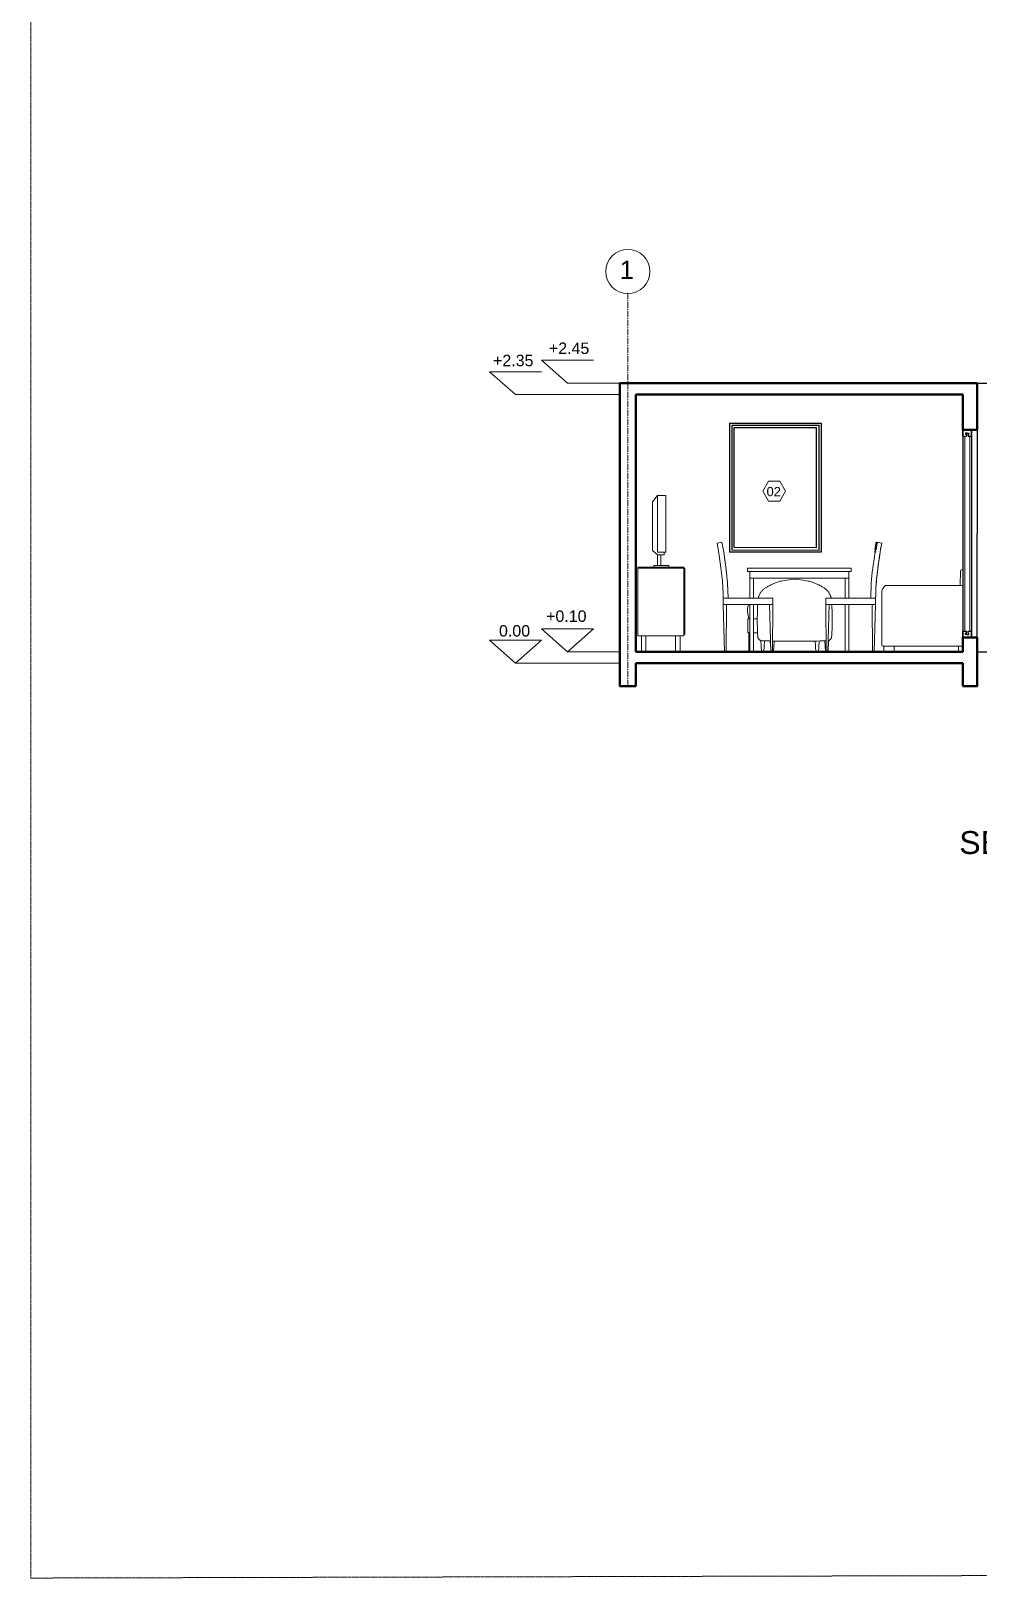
# Model space of a CAD drawing. Header units: centimetres. Extents: x -1487 to 7635, y -1892 to 2688.
# Drawn here: x -1487 to -659, y 53 to 1407 of the extents above; entities that cross this region are included whole.
import ezdxf

# ---------------------------------------------------------------- set-up
doc = ezdxf.new("R2010")
doc.units = ezdxf.units.CM
doc.linetypes.add('CENTERX2', pattern=[4, 2.5, -0.5, 0.5, -0.5])
doc.linetypes.add('CENTRO2', pattern=[1.125, 0.75, -0.125, 0.125, -0.125])
for name, color, linetype, lineweight in [('A-FURN', 8, 'Continuous', 18), ('A-GLAZ-FULL', 4, 'Continuous', 25), ('A-WALL-FULL', 7, 'Continuous', 35), ('AA - linee quote', 3, 'Continuous', 13), ('AA - montanti', 7, 'Continuous', 35), ('AA - pareti sezionate', 7, 'Continuous', 50), ('AA - perimetri giardino', 6, 'Continuous', 50), ('AA - serramenti e porte', 4, 'Continuous', 25), ('AA pareti non sezionate', 2, 'Continuous', 25), ('AA- arredo', 8, 'Continuous', 18), ('G-PLANOTM', 6, 'Continuous', 40)]:
    doc.layers.add(name, color=color, linetype=linetype, lineweight=lineweight)
doc.styles.add('ARIAL', font='Arial.ttf')
doc.styles.get("Standard").update_dxf_attribs({"font": 'Arial.ttf'})

msp = doc.modelspace()

# ---------------------------------------------------------------- hatches: boundary and pattern name
at = {"layer": 'AA - linee quote'}
h = msp.add_hatch(color=256, dxfattribs=at)
h.dxf.hatch_style = 1
h.paths.add_polyline_path([(-1040.7485, 1118.4304), (-995.2452, 1118.4304), (-1017.9969, 1098.4085)], flags=17)
h.paths.add_polyline_path([(-995.2452, 1118.4304), (-1017.9969, 1098.4085), (-1040.7485, 1118.4304)])
h = msp.add_hatch(color=256, dxfattribs=at)
h.dxf.hatch_style = 1
h.paths.add_polyline_path([(-1086.3653, 1108.4304), (-1040.862, 1108.4304), (-1063.6136, 1088.4085)], flags=17)
h.paths.add_polyline_path([(-1040.862, 1108.4304), (-1063.6136, 1088.4085), (-1086.3653, 1108.4304)])
h = msp.add_hatch(color=256, dxfattribs=at)
h.dxf.hatch_style = 1
h.paths.add_polyline_path([(-1040.862, 883.4974), (-995.3587, 883.4974), (-1018.1103, 863.4755)], flags=17)
h.paths.add_polyline_path([(-995.3587, 883.4974), (-1018.1103, 863.4755), (-1040.862, 883.4974)])
h = msp.add_hatch(color=256, dxfattribs=at)
h.dxf.hatch_style = 1
h.paths.add_polyline_path([(-1086.3653, 873.4974), (-1040.862, 873.4974), (-1063.6136, 853.4755)], flags=17)
h.paths.add_polyline_path([(-1040.862, 873.4974), (-1063.6136, 853.4755), (-1086.3653, 873.4974)])

# ---------------------------------------------------------------- linework, layer by layer
at = {"color": 7}
msp.add_line((-958.3801, 883.1453), (-958.3801, 890.5472), dxfattribs=at)
at = {"layer": 'A-FURN'}
msp.add_line((-965.3801, 1109.3471), (-965.3801, 1109.3471), dxfattribs=at)
for points in [[(-672.2938, 866.119), (-672.3332, 866.119)], [(-672.2938, 864.2241), (-672.3332, 864.2241)]]:
    msp.add_lwpolyline(points, dxfattribs=at)
at = {"layer": 'A-GLAZ-FULL'}
for p, q in [((-672.3038, 1051.9648, -0.0008), (-669.1846, 1051.9648, -0.0008)), ((-668.5338, 1054.7355, -0.0008), (-670.0136, 1054.7355, -0.0008)), ((-670.0136, 1054.7355, -0.0008), (-670.0136, 1053.7295, -0.0008)), ((-670.0136, 1053.7295, -0.0008), (-669.1846, 1053.7295, -0.0008)), ((-669.1846, 1053.7295, -0.0008), (-669.1846, 1051.9648, -0.0008)), ((-668.5338, 1054.7355, -0.0008), (-667.0541, 1054.7355, -0.0008)), ((-667.0541, 1053.7295, -0.0008), (-667.8831, 1053.7295, -0.0008)), ((-667.8831, 1053.7295, -0.0008), (-667.8831, 1051.9648, -0.0008)), ((-667.8831, 1051.9648, -0.0008), (-664.7548, 1051.9648, -0.0008)), ((-667.0541, 1054.7355, -0.0008), (-667.0541, 1053.7295, -0.0008)), ((-664.7548, 1051.9648, -0.0008), (-664.7548, 881.4514, -0.0008)), ((-672.3038, 881.4514, -0.0008), (-669.1846, 881.4514, -0.0008)), ((-670.0136, 878.6808, -0.0008), (-670.0136, 879.6867, -0.0008)), ((-670.0136, 879.6867, -0.0008), (-669.1846, 879.6867, -0.0008)), ((-669.1846, 879.6867, -0.0008), (-669.1846, 881.4514, -0.0008)), ((-667.8831, 879.6867, -0.0008), (-667.8831, 881.4514, -0.0008)), ((-667.8831, 881.4514, -0.0008), (-664.7548, 881.4514, -0.0008)), ((-667.0541, 879.6867, -0.0008), (-667.8831, 879.6867, -0.0008)), ((-667.0541, 878.6808, -0.0008), (-667.0541, 879.6867, -0.0008)), ((-668.5338, 878.6808, -0.0008), (-670.0136, 878.6808, -0.0008)), ((-668.5338, 878.6808, -0.0008), (-667.0541, 878.6808, -0.0008))]:
    msp.add_line(p, q, dxfattribs=at)
at = {"layer": 'A-WALL-FULL'}
for p, q in [((-957.3946, 863.4755), (-957.4481, 863.4755)), ((-954.7761, 863.4755), (-954.8277, 863.4755)), ((-954.7743, 863.4755), (-954.7761, 863.4755)), ((-855.337, 863.4755), (-858.6168, 863.4755)), ((-772.0572, 863.4755), (-775.337, 863.4755))]:
    msp.add_line(p, q, dxfattribs=at)
at = {"layer": 'A-WALL-FULL', "color": 0}
for p, q in [((-880.8732, 863.4755), (-879.4115, 863.4755)), ((-840.3186, 863.4755), (-838.8569, 863.4755)), ((-790.3554, 863.4755), (-791.8171, 863.4755))]:
    msp.add_line(p, q, dxfattribs=at)
at = {"layer": 'AA - linee quote', "linetype": 'CENTRO2', "ltscale": 7}
msp.add_line((-965.3801, 833.4755), (-965.3801, 1176.7602), dxfattribs=at)
at = {"layer": 'AA - linee quote'}
for p, q in [((-1017.9969, 1098.4085), (-1040.7485, 1118.4304)), ((-1040.7485, 1118.4304), (-995.2452, 1118.4304)), ((-1063.6136, 1088.4085), (-1086.3653, 1108.4304)), ((-1086.3653, 1108.4304), (-1040.862, 1108.4304)), ((-1018.1103, 863.4755), (-1040.862, 883.4974)), ((-1040.862, 883.4974), (-995.3587, 883.4974)), ((-995.3587, 883.4974), (-1018.1103, 863.4755)), ((-1063.6136, 853.4755), (-1086.3653, 873.4974)), ((-1086.3653, 873.4974), (-1040.862, 873.4974)), ((-1040.862, 873.4974), (-1063.6136, 853.4755))]:
    msp.add_line(p, q, dxfattribs=at)
at = {"layer": 'AA - linee quote', "linetype": 'Continuous'}
for p, q in [((-972.3801, 1098.4085), (-1017.9969, 1098.4085)), ((-1018.1103, 1088.4085), (-1063.6136, 1088.4085)), ((-972.3801, 1088.4085), (-1018.1103, 1088.4085)), ((-972.3801, 853.4755), (-1063.6136, 853.4755)), ((-972.3801, 863.4755), (-1018.1103, 863.4755))]:
    msp.add_line(p, q, dxfattribs=at)
at = {"layer": 'AA - linee quote', "linetype": 'CENTRO2', "ltscale": 0.009}
msp.add_lwpolyline([(-1487.331, 2664.295), (7634.7147, 2687.7379), (7634.7147, 76.6954), (-1487.331, 53.2526)], close=True, dxfattribs=at)
at = {"layer": 'AA - linee quote'}
msp.add_lwpolyline([(-827.4099, 1003.9458), (-832.4099, 1012.6061), (-842.4099, 1012.6061), (-847.4099, 1003.9458), (-842.4099, 995.2855), (-832.4099, 995.2855)], close=True, dxfattribs=at)
msp.add_circle((-965.3801, 1196.0874), 19.3273, dxfattribs=at)
at = {"layer": 'AA - montanti'}
for p, q in [((-672.3038, 1051.9648, -0.0008), (-672.3038, 1057.4927, -0.0008)), ((-664.7548, 1051.9648, -0.0008), (-664.755, 1057.4929, -0.0008)), ((-672.3038, 881.4514, -0.0008), (-672.3038, 875.9236, -0.0008)), ((-664.7548, 881.4514, -0.0008), (-664.755, 875.9233, -0.0008))]:
    msp.add_line(p, q, dxfattribs=at)
at = {"layer": 'AA - pareti sezionate'}
for p, q in [((-972.3801, 1098.4755), (-659.8243, 1098.4755)), ((-972.3801, 1098.4755), (-972.3801, 863.4755)), ((-659.8243, 1068.2555), (-659.8243, 1098.4755)), ((-958.3801, 1088.4755), (-672.3734, 1088.4755)), ((-958.3801, 1088.4755), (-958.3801, 863.4755)), ((-672.3038, 1057.4927, -0.0008), (-672.3734, 1088.4755)), ((-672.3038, 1057.4927, -0.0008), (-671.5821, 1057.4927, -0.0008)), ((-659.8243, 1057.4931, -0.0008), (-671.5821, 1057.4927, -0.0008)), ((-659.8243, 1066.2927, -0.0008), (-659.8243, 1068.2555)), ((-659.8243, 1057.4931, -0.0008), (-659.8243, 1066.2927, -0.0008)), ((-672.3038, 875.9236, -0.0008), (-672.2961, 869.0766, -0.0008)), ((-672.3038, 875.9236, -0.0008), (-671.5821, 875.9236, -0.0008)), ((-672.2961, 869.0766, -0.0008), (-672.2938, 867.1005, -0.0008)), ((-672.2938, 867.1005, -0.0008), (-672.2938, 863.4755)), ((-671.5821, 875.9236, -0.0008), (-659.8143, 875.9005, -0.0008)), ((-659.8143, 875.9005, -0.0008), (-659.8143, 867.1005, -0.0008)), ((-659.8143, 863.4755), (-659.8143, 867.1005, -0.0008)), ((-958.3801, 863.4755), (-672.2938, 863.4755)), ((-958.3801, 853.4755), (-672.3734, 853.4755)), ((-672.3038, 853.4755), (-672.2938, 833.4755))]:
    msp.add_line(p, q, dxfattribs=at)
for points in [[(-958.3801, 853.4755), (-958.3801, 833.4755), (-972.3801, 833.4755), (-972.3801, 863.4755), (-972.3801, 863.4755)], [(-659.8143, 863.4755), (-659.8143, 833.4755), (-672.2938, 833.4755)]]:
    msp.add_lwpolyline(points, dxfattribs=at)
at = {"layer": 'AA - perimetri giardino'}
msp.add_line((-749.1244, 950.5846), (-749.0299, 951.1432), dxfattribs=at)
at = {"layer": 'AA - perimetri giardino', "flags": 128}
msp.add_lwpolyline([(-748.7947, 952.5339), (-747.7847, 958.5058), (-747.6423, 959.3052)], dxfattribs=at)
at = {"layer": 'AA - serramenti e porte'}
for p, q in [((-876.3801, 1063.4655), (-861.0664, 1063.4694)), ((-876.3801, 1063.4655), (-876.3801, 950.5804)), ((-874.2359, 1061.796), (-861.066, 1061.7994)), ((-874.2345, 952.245), (-874.2359, 1061.796)), ((-872.4043, 954.54), (-872.3186, 1059.4965)), ((-872.3192, 1059.4965), (-861.0654, 1059.4994)), ((-861.0664, 1063.4694), (-796.3801, 1063.4755)), ((-861.0664, 1061.7994), (-798.0465, 1061.7994)), ((-861.0664, 1059.4994), (-800.343, 1059.4994)), ((-800.3398, 954.4812), (-800.343, 1059.4994)), ((-798.0465, 952.1828), (-798.0465, 1061.7994)), ((-796.3801, 1063.4755), (-796.3801, 950.5151)), ((-659.8243, 1057.4931, -0.0008), (-660.1752, 875.9236, -0.0008)), ((-672.3038, 1051.9648, -0.0008), (-672.3038, 1039.8639, -0.0008)), ((-672.3038, 1039.8639, -0.0008), (-672.3101, 881.4514, -0.0008)), ((-796.3956, 950.5151), (-876.3801, 950.5804)), ((-798.0465, 952.1815), (-874.2345, 952.245)), ((-800.3398, 954.4812), (-872.4043, 954.54))]:
    msp.add_line(p, q, dxfattribs=at)
at = {"layer": 'AA pareti non sezionate'}
for p, q in [((-659.8243, 1098.4755), (-358.1296, 1098.4755)), ((-659.8143, 863.4755), (-58.3801, 863.4755))]:
    msp.add_line(p, q, dxfattribs=at)
at = {"layer": 'AA- arredo'}
for p, q in [((-670.7385, 1051.9648, -0.0008), (-670.7385, 881.4514, -0.0008)), ((-666.319, 1051.9648, -0.0008), (-666.319, 881.4514, -0.0008)), ((-860.6992, 936.6309), (-769.9748, 936.6309)), ((-769.9748, 933.786), (-860.6992, 933.786)), ((-858.6168, 910.4837), (-858.6168, 927.7602)), ((-855.337, 927.7602), (-858.6168, 927.7602)), ((-855.337, 927.7602), (-855.337, 910.4837)), ((-775.337, 910.4837), (-775.337, 927.7602)), ((-772.0572, 910.4837), (-772.0572, 927.7602)), ((-752.5411, 923.2557), (-752.5334, 923.4904)), ((-740.1428, 921.415), (-672.3038, 921.415)), ((-882.0406, 910.4953), (-882.0401, 904.8641)), ((-877.7106, 910.472), (-838.4886, 910.4953)), ((-838.4882, 910.4837), (-838.4882, 904.8641)), ((-790.8005, 910.4837), (-775.337, 910.4837)), ((-743.3799, 914.3608), (-743.3799, 869.448)), ((-880.8732, 863.4755), (-882.0401, 904.8641)), ((-882.0401, 904.8609), (-838.4882, 904.8641)), ((-879.4115, 863.4755), (-879.0428, 904.8641)), ((-858.6168, 863.4755), (-858.6168, 904.8641)), ((-855.337, 904.8641), (-855.337, 863.4755)), ((-840.3186, 863.4755), (-841.4855, 904.8641)), ((-838.8569, 863.4755), (-838.4882, 904.8641)), ((-791.8171, 863.4755), (-792.1858, 904.8641)), ((-790.3554, 863.4755), (-789.1885, 904.8641)), ((-775.337, 904.8641), (-789.1885, 904.8641)), ((-775.337, 863.4755), (-775.337, 904.8641)), ((-772.0572, 863.4755), (-772.0572, 904.8641)), ((-751.2625, 863.4755), (-751.6312, 904.8641)), ((-749.8008, 863.4755), (-748.6339, 904.8641))]:
    msp.add_line(p, q, dxfattribs=at)
at = {"layer": 'AA- arredo', "linetype": 'Continuous', "lineweight": 18}
for p, q in [((-939.3068, 1000.0333), (-943.7622, 994.6374)), ((-943.7622, 994.6374), (-943.7622, 952.0912)), ((-939.5124, 948.3728), (-939.5124, 938.9196)), ((-936.4769, 948.3728), (-936.4769, 938.9196)), ((-956.4697, 937.3755), (-956.4697, 936.5755)), ((-956.4697, 936.3755), (-956.4697, 877.5755)), ((-956.3697, 937.4755), (-956.3697, 937.4721)), ((-956.3697, 937.4721), (-956.3697, 937.4755)), ((-916.5697, 937.4755), (-956.3697, 937.4755)), ((-916.5697, 936.4755), (-956.3697, 936.4755)), ((-916.4697, 936.5755), (-916.4697, 937.3755)), ((-916.4697, 877.5755), (-916.4697, 936.3755)), ((-916.3694, 936.4755), (-915.5694, 936.4738)), ((-915.4694, 878.5755), (-915.4694, 936.3755)), ((-674.6721, 921.415), (-674.5802, 934.2432)), ((-673.489, 935.2246), (-672.3038, 935.2246)), ((-859.2565, 892.3441), (-858.6168, 892.3441)), ((-855.337, 892.3441), (-852.126, 892.3441)), ((-956.3697, 877.4755), (-916.5697, 877.4755)), ((-955.5697, 877.4791), (-955.5697, 877.4755)), ((-953.4815, 877.4755), (-953.4815, 863.4755)), ((-950.0673, 877.4755), (-950.0663, 877.4755)), ((-949.4815, 863.4755), (-949.4815, 877.4755)), ((-923.5754, 877.4755), (-923.5754, 863.4755)), ((-919.5754, 863.4755), (-919.5754, 877.4755)), ((-919.4578, 863.4755), (-919.4578, 877.4755)), ((-916.5697, 877.4789), (-916.5697, 877.4755)), ((-916.5697, 877.4755), (-916.5697, 877.4789)), ((-916.5697, 877.4789), (-916.5697, 877.4755)), ((-916.4697, 877.5755), (-916.4697, 878.3755)), ((-916.3694, 878.4755), (-916.3694, 878.4789)), ((-916.3694, 878.4755), (-915.5694, 878.4755)), ((-915.5694, 878.4789), (-915.5694, 878.4755)), ((-672.2938, 868.448), (-742.3799, 868.448))]:
    msp.add_line(p, q, dxfattribs=at)
at = {"layer": 'AA- arredo', "linetype": 'Continuous', "lineweight": 18, "flags": 128}
for points in [[(-932.1015, 1000.0333), (-939.3068, 1000.0333), (-939.3068, 950.4736), (-932.1015, 950.4736)], [(-939.5124, 938.9196), (-942.5602, 938.9196), (-942.5602, 937.4755), (-929.5248, 937.4755), (-929.5248, 938.9196)], [(-741.4444, 868.448), (-732.335, 868.448), (-732.335, 863.4755), (-741.4444, 863.4755)]]:
    msp.add_lwpolyline(points, close=True, dxfattribs=at)
for points in [[(-933.4413, 950.4736), (-933.4413, 948.3728), (-939.5124, 948.3728), (-943.7622, 952.0912)], [(-858.6168, 879.9136), (-859.9121, 880.0238), (-860.3046, 880.6368), (-860.3046, 892.2389), (-859.2565, 892.3441)], [(-855.3315, 879.8983), (-855.3315, 863.4755), (-859.4068, 863.4755), (-859.4068, 879.9808)], [(-851.9635, 879.8955), (-855.337, 879.8983)], [(-848.994, 873.258), (-848.5336, 863.4755), (-846.4819, 863.4755), (-845.8241, 872.9942)], [(-840.8198, 872.8048), (-840.1131, 863.4755), (-837.841, 863.4755), (-837.273, 872.8048)], [(-838.7732, 872.8696), (-838.6724, 872.8686), (-835.3735, 872.8444), (-831.8972, 872.8259), (-828.4598, 872.8115), (-825.2772, 872.7996), (-822.5656, 872.7887), (-820.5411, 872.777), (-819.4198, 872.763)], [(-791.9024, 873.0436), (-793.1049, 872.9902), (-794.9168, 872.9404), (-797.2616, 872.9001), (-800.1671, 872.8686), (-803.4661, 872.8444), (-806.9423, 872.8259), (-810.3798, 872.8115), (-813.5623, 872.7996), (-816.2739, 872.7887), (-818.2984, 872.777), (-819.4198, 872.763)], [(-798.0198, 872.8048), (-798.7264, 863.4755), (-800.9985, 863.4755), (-801.5666, 872.8048)], [(-789.8455, 873.258), (-790.3059, 863.4755), (-792.3577, 863.4755), (-793.0154, 872.9942)], [(-672.2938, 863.4604), (-672.2938, 863.4604), (-676.2236, 863.4604), (-676.2236, 868.448), (-672.2938, 868.448)]]:
    msp.add_lwpolyline(points, dxfattribs=at)
at = {"layer": 'AA- arredo'}
msp.add_lwpolyline([(-882.0406, 910.4836), (-877.7106, 910.472), (-878.1406, 923.4787), (-879.1225, 932.9456), (-881.5496, 950.5729), (-883.0317, 959.2935), (-887.3145, 958.5264), (-885.526, 947.7376), (-884.0097, 936.8938), (-882.6769, 925.1395), (-882.1203, 914.4107), (-882.0406, 910.4836)], dxfattribs=at)
at = {"layer": 'AA- arredo', "flags": 128}
for points in [[(-752.9634, 910.4837), (-752.5334, 923.4904), (-751.5515, 932.9573), (-749.1244, 950.5846), (-747.7847, 958.5058), (-747.6423, 959.3052)], [(-819.2657, 926.984), (-822.034, 926.7431), (-824.4192, 926.4863), (-826.4638, 926.2172), (-828.2103, 925.9394), (-829.7012, 925.6567), (-830.9791, 925.3728), (-832.0863, 925.0912), (-833.0655, 924.8157), (-833.9543, 924.5486), (-834.7715, 924.2872), (-835.531, 924.0275), (-836.2468, 923.7654), (-836.9328, 923.497), (-837.603, 923.2181), (-838.2713, 922.9248), (-838.9518, 922.613), (-839.6544, 922.2801), (-840.3743, 921.9284), (-841.1023, 921.5618), (-841.8298, 921.1841), (-842.5476, 920.7991), (-843.2471, 920.4106), (-843.9191, 920.0224), (-844.555, 919.6382), (-845.1477, 919.2606), (-845.6983, 918.8873), (-846.2101, 918.5148), (-846.6861, 918.1395), (-847.1294, 917.7578), (-847.5432, 917.3662), (-847.9305, 916.9612), (-848.2946, 916.5391), (-848.6382, 916.0976), (-848.9627, 915.639), (-849.2694, 915.1668), (-849.5593, 914.6844), (-849.8337, 914.1955), (-850.0936, 913.7033), (-850.3401, 913.2115), (-850.5745, 912.7236), (-850.7975, 912.2334), (-851.0079, 911.6972), (-851.2043, 911.0615), (-851.3368, 910.4837)], [(-819.5739, 926.984), (-816.8056, 926.7431), (-814.4204, 926.4863), (-812.3758, 926.2172), (-810.6293, 925.9394), (-809.1383, 925.6567), (-807.8605, 925.3728), (-806.7532, 925.0912), (-805.7741, 924.8157), (-804.8852, 924.5486), (-804.068, 924.2872), (-803.3085, 924.0275), (-802.5928, 923.7654), (-801.9068, 923.497), (-801.2366, 923.2181), (-800.5682, 922.9248), (-799.8878, 922.613), (-799.1851, 922.2801), (-798.4653, 921.9284), (-797.7372, 921.5618), (-797.0098, 921.1841), (-796.2919, 920.7991), (-795.5925, 920.4106), (-794.9204, 920.0224), (-794.2846, 919.6382), (-793.6919, 919.2606), (-793.1412, 918.8873), (-792.6295, 918.5148), (-792.1535, 918.1395), (-791.7102, 917.7578), (-791.2964, 917.3662), (-790.909, 916.9612), (-790.5449, 916.5391), (-790.2014, 916.0976), (-789.8768, 915.639), (-789.5701, 915.1668), (-789.2802, 914.6844), (-789.0059, 914.1955), (-788.746, 913.7033), (-788.4994, 913.2115), (-788.265, 912.7236), (-788.0421, 912.2334), (-787.8317, 911.6972), (-787.6353, 911.0615), (-787.5028, 910.4837)], [(-858.8284, 904.8641), (-859.3819, 904.5518), (-859.9184, 904.2033)], [(-851.9046, 904.8641), (-851.9228, 904.5241), (-852.0039, 902.1976), (-852.0634, 899.5564), (-852.1029, 896.7054), (-852.124, 893.7495), (-852.1283, 890.7936), (-852.1172, 887.9427), (-852.0924, 885.3016), (-852.0554, 882.9753), (-852.0073, 881.0432), (-851.9477, 879.4824), (-851.8757, 878.2449), (-851.7903, 877.2823), (-851.6907, 876.5465), (-851.5761, 875.9891), (-851.4455, 875.562), (-851.298, 875.2169), (-851.1334, 874.9132), (-850.9536, 874.6409), (-850.7615, 874.3974), (-850.5596, 874.1804), (-850.3506, 873.9874), (-850.1371, 873.8159), (-849.9219, 873.6635), (-849.7075, 873.5278), (-849.4835, 873.4065), (-849.1865, 873.2988), (-848.7397, 873.204), (-848.0665, 873.1214), (-847.0904, 873.0504), (-845.7347, 872.9902), (-843.9227, 872.9404), (-841.5779, 872.9001), (-840.584, 872.8893)], [(-786.9349, 904.8641), (-786.9167, 904.5241), (-786.8357, 902.1976), (-786.7762, 899.5564), (-786.7366, 896.7054), (-786.7155, 893.7495), (-786.7113, 890.7936), (-786.7223, 887.9427), (-786.7471, 885.3016), (-786.7842, 882.9753), (-786.8322, 881.0432), (-786.8918, 879.4824), (-786.9639, 878.2449), (-787.0492, 877.2823), (-787.1488, 876.5465), (-787.2634, 875.9891), (-787.394, 875.562), (-787.5415, 875.2169), (-787.7062, 874.9132), (-787.8859, 874.6409), (-788.078, 874.3974), (-788.28, 874.1804), (-788.489, 873.9874), (-788.7024, 873.8159), (-788.9176, 873.6635), (-789.132, 873.5278), (-789.356, 873.4065), (-789.6531, 873.2988), (-790.081, 873.208)]]:
    msp.add_lwpolyline(points, dxfattribs=at)
msp.add_lwpolyline([(-749.1244, 950.5846), (-751.5515, 932.9573), (-752.5334, 923.4904), (-752.963, 910.4941), (-748.6334, 910.4953, -0.031687946), (-747.1008, 933.5154, 0.000855418), (-746.6643, 936.9055, -0.012674388), (-743.3595, 958.5381), (-747.6423, 959.3052), (-747.7847, 958.5058), (-749.0299, 951.1432)], format="xyb", close=True, dxfattribs=at)
for points in [[(-860.6992, 933.786), (-769.9748, 933.786), (-769.9748, 936.6309), (-860.6992, 936.6309)], [(-772.0572, 933.786), (-858.6168, 933.786), (-858.6168, 927.7602), (-772.0572, 927.7602)], [(-748.6334, 910.4953), (-748.6339, 904.8641), (-792.1858, 904.8641), (-792.1858, 910.4837)]]:
    msp.add_lwpolyline(points, close=True, dxfattribs=at)
at = {"layer": 'AA- arredo', "linetype": 'Continuous', "lineweight": 18}
for centre, radius, start, end in [((-956.3658, 937.3716), 0.104, 92.153622, 182.1518733), ((-956.3658, 936.5794), 0.104, 177.8481267, 267.846378), ((-956.3658, 936.3716), 0.104, 92.153622, 182.1518733), ((-916.5694, 937.3755), 0.1, 0, 90), ((-916.5694, 936.5755), 0.1, 270, 0), ((-916.5694, 936.3755), 0.1, 0, 90), ((-916.3694, 936.3755), 0.1, 90, 180), ((-915.5694, 936.3738), 0.1, 0, 90), ((-672.9373, 933.5139), 1.7975, 107.8762436, 156.062804), ((-956.3621, 877.5831), 0.1079, 175.9668639, 265.9668639), ((-955.5697, 877.5755), 0.1, 270, 285), ((-916.582, 877.5878), 0.113, 276.2589492, 353.7502308), ((-916.3694, 878.5755), 0.1, 180, 270), ((-915.5694, 878.5755), 0.1, 270, 0), ((-742.3799, 869.448), 1, 180, 270)]:
    msp.add_arc(centre, radius, start, end, dxfattribs=at)
at = {"layer": 'AA- arredo'}
for centre, radius, start, end in [((-735.4703, 915.0115), 7.9271, 126.1177491, 183.7985539), ((-844.5589, 899.1125), 16.1812, 161.6626211, 204.7264641)]:
    msp.add_arc(centre, radius, start, end, dxfattribs=at)
msp.add_open_spline([(-743.3572, 958.5512), (-744.0895, 954.4633), (-744.6484, 951.0973), (-745.0966, 948.2077), (-745.5448, 945.318), (-745.8824, 942.9045), (-746.1721, 940.7186), (-746.3169, 939.6256), (-746.4498, 938.5895), (-746.5788, 937.5773), (-746.7078, 936.5651), (-746.8328, 935.5767), (-746.961, 934.5876), (-747.0892, 933.5985), (-747.2205, 932.6087), (-747.3499, 931.593), (-747.4792, 930.5773), (-747.6066, 929.5358), (-747.7281, 928.4346), (-747.8497, 927.3333), (-747.9655, 926.1724), (-748.0713, 924.9204), (-748.1771, 923.6685), (-748.2729, 922.3254), (-748.3543, 920.8599), (-748.4358, 919.3943), (-748.5028, 917.8064), (-748.5509, 916.0654), (-748.5979, 914.3641), (-748.6268, 912.5167), (-748.6334, 910.4953)], degree=3, knots=[0, 0, 0, 0, 1, 1, 1, 2, 2, 2, 3, 3, 3, 4, 4, 4, 5, 5, 5, 6, 6, 6, 7, 7, 7, 8, 8, 8, 9, 9, 9, 10, 10, 10, 10], dxfattribs=at)
at = {"layer": 'G-PLANOTM', "color": 0}
msp.add_line((-749.8008, 863.4755), (-751.2625, 863.4755), dxfattribs=at)

# ---------------------------------------------------------------- texts
at = {"layer": 'AA - linee quote', "style": 'ARIAL'}
msp.add_text('02', height=8.07379, rotation=359.8326321, dxfattribs=at).set_placement((-844.0539, 999.5758))
at = {"layer": 'AA - linee quote', "linetype": 'Continuous', "char_height": 10, "attachment_point": 3}
for s, insert in [('+2.35', (-1047.8831, 1123.2793)), ('+2.45', (-999.0402, 1133.9825)), ('+0.10', (-1001.4918, 899.6265)), ('0.00', (-1050.8299, 886.7828))]:
    msp.add_mtext_dynamic_manual_height_columns(s, width=0.464554, gutter_width=1, heights=[0], dxfattribs=dict(at, insert=insert))
at = {"layer": 'AA - linee quote', "insert": (-675.5054, 706.6169), "char_height": 20, "attachment_point": 1}
msp.add_mtext_dynamic_manual_height_columns('SEZIONE C-C', width=610.414918, gutter_width=12.5, heights=[0], dxfattribs=at)
at = {"layer": 'AA - linee quote', "linetype": 'CENTERX2', "ltscale": 5, "style": 'ARIAL'}
msp.add_attdef('1', (-972.4402, 1189.6062), '', height=16, dxfattribs=at)

doc.saveas('drawing.dxf')
